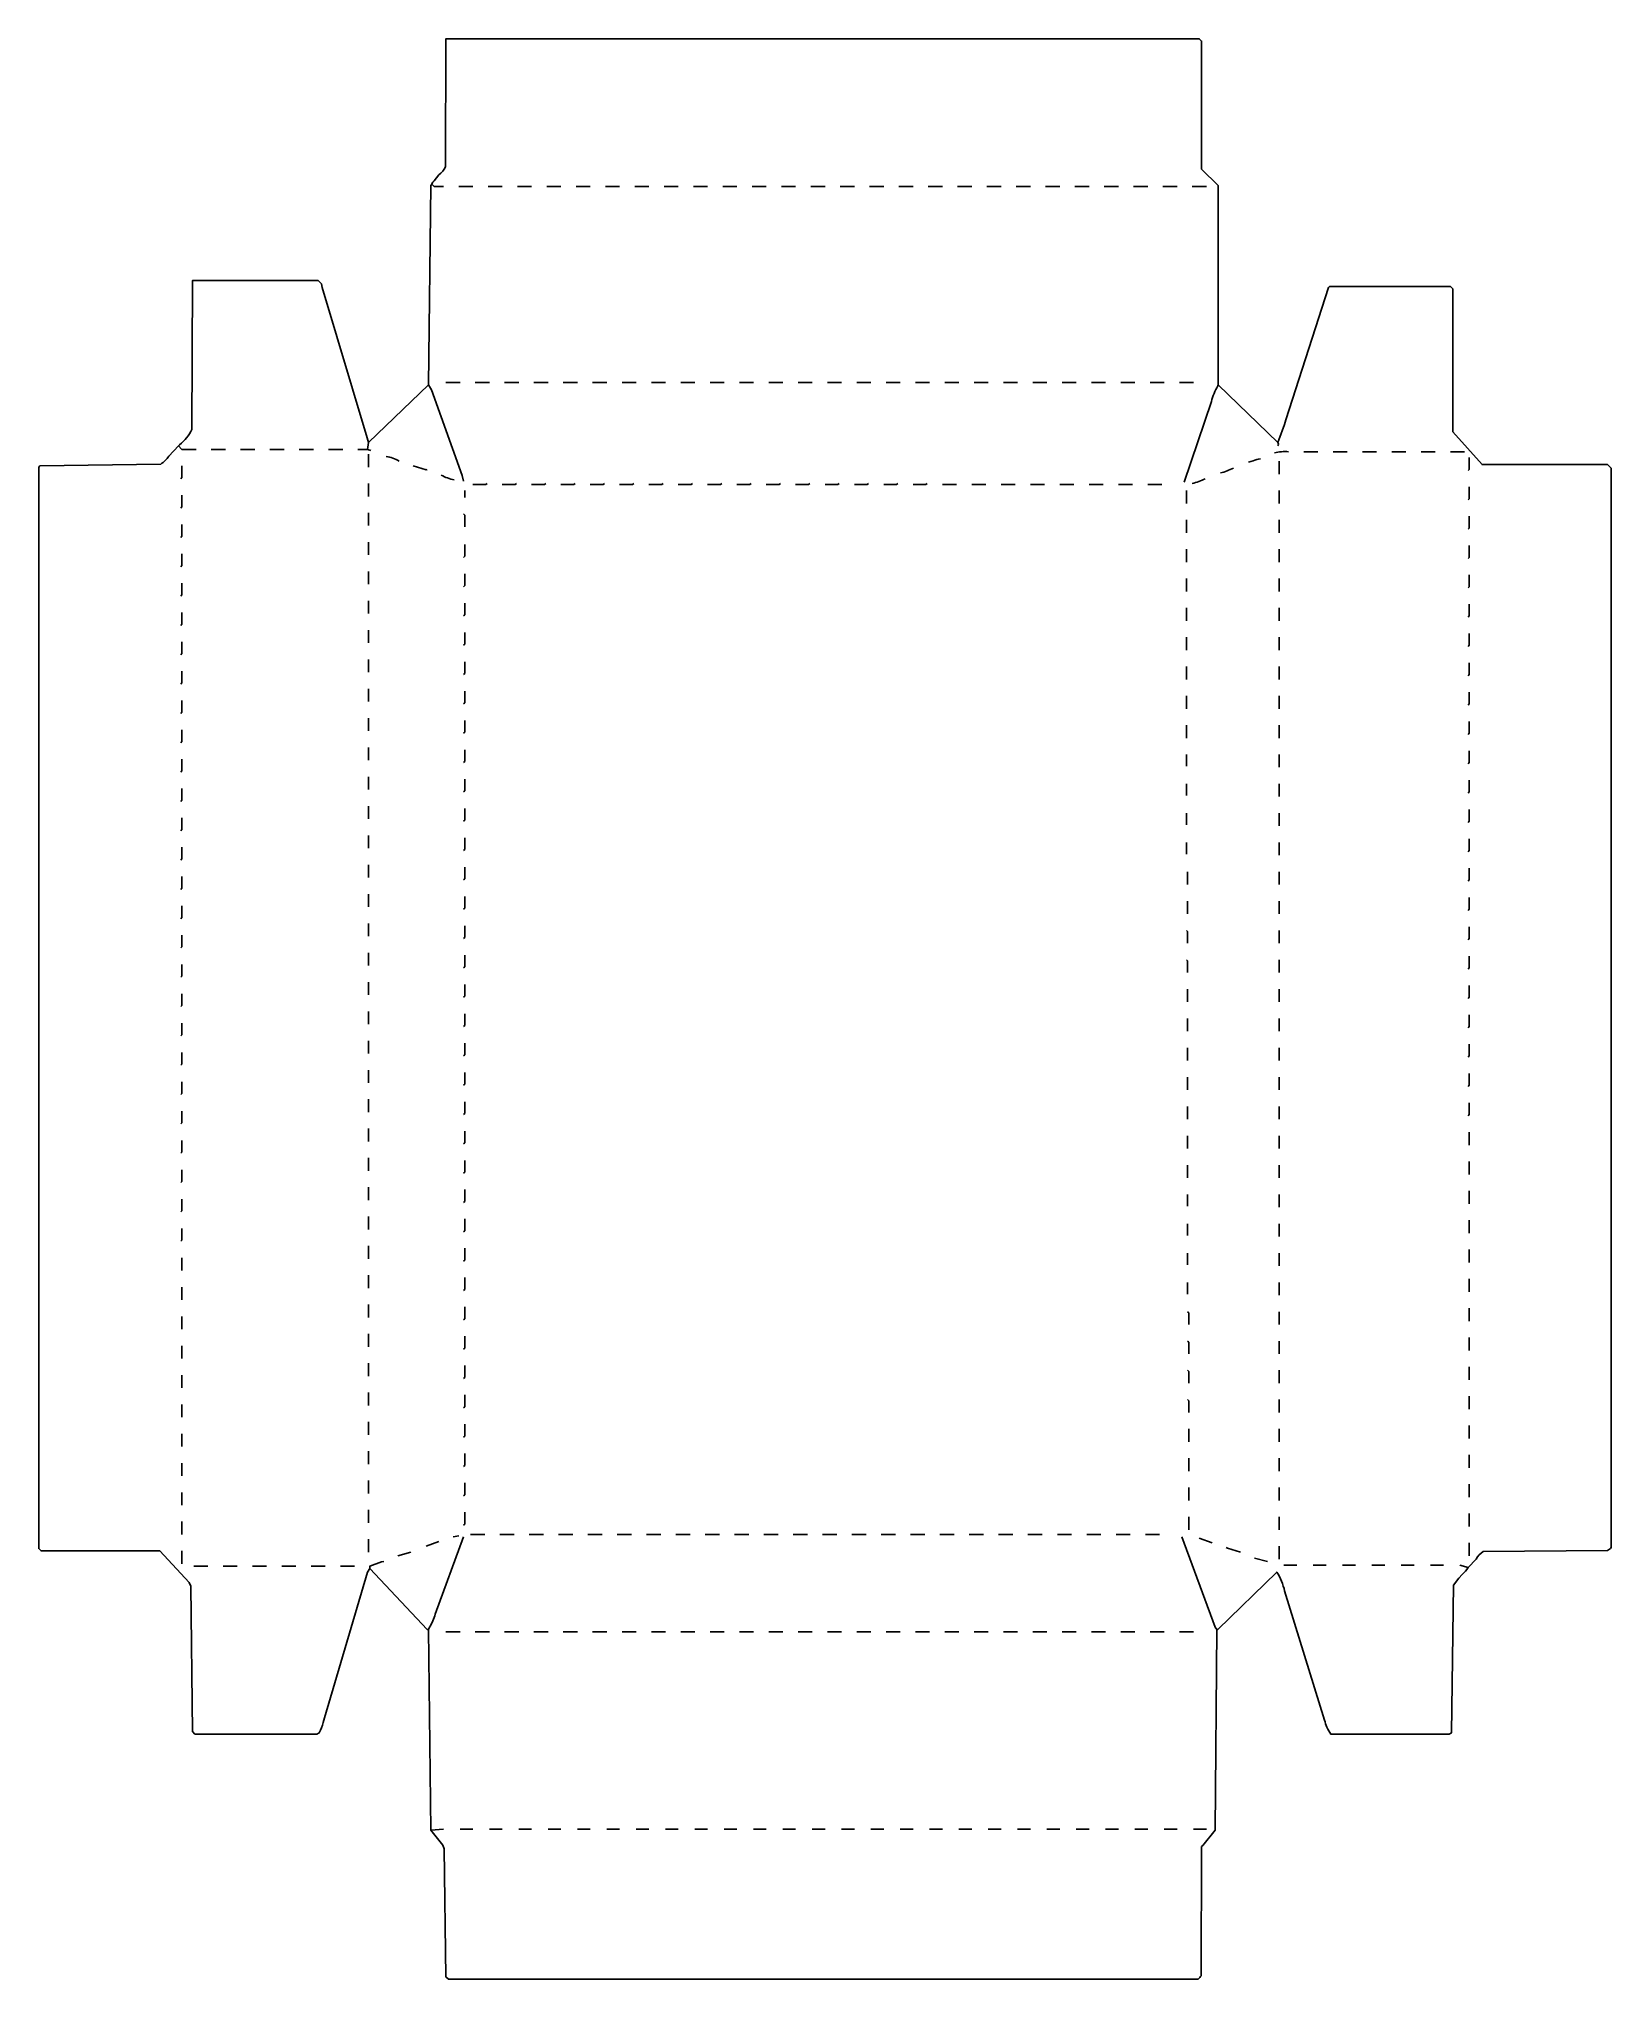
# Model space of a CAD drawing. Extents: x 69 to 1409, y 85 to 1739.
import ezdxf

# ---------------------------------------------------------------- set-up
doc = ezdxf.new("R2010")
doc.units = 0
doc.layers.get('0').update_dxf_attribs({"linetype": 'CONTINUOUS'})

msp = doc.modelspace()

# ---------------------------------------------------------------- linework, layer by layer
at = {"color": 250, "linetype": 'CONTINUOUS'}
for points in [[(1045, 1361), (1068.3, 1429.9, -0.071648), (1073.8, 1443.1), (1074, 1444), (1074, 1614), (1060, 1628), (1060, 1737), (1058, 1739), (416, 1739), (415.5, 1630, -0.137141), (410, 1623), (406, 1618, 0.184026), (404, 1615), (403, 1614), (401, 1444), (403.6, 1439.8), (429.7, 1366.9), (431, 1362)], [(349, 1389), (350, 1395), (348.7, 1398.9), (310.4, 1527.1), (310, 1530), (307, 1533), (200, 1533), (199.5, 1406, -0.107367), (189, 1393), (188, 1392), (179.8, 1383.1, -0.077714), (173, 1376.5), (70, 1375), (69, 1374), (69, 452), (71, 450), (172, 450), (197.2, 423.2), (198.5, 420), (200, 296), (202, 294), (306, 294), (308, 295, 0.073359), (311.3, 303.9), (312.4, 307.9), (349, 432), (351, 435), (351, 437), (361.1, 440.7), (363, 441)], [(351, 435), (400, 383), (401, 383), (403, 212), (413.2, 199.2), (414.5, 196), (416, 87), (418, 85), (1057, 85, 0.087272), (1059.5, 88), (1060, 198), (1061, 199), (1071.5, 212), (1073, 383), (1073.9, 383.2), (1124, 432, -0.093934), (1130.7, 415.9), (1164.7, 305.9, 0.092682), (1170, 294), (1271, 294), (1273, 295), (1274.5, 421), (1279.2, 426.9), (1282, 430, 0.087559), (1287, 436), (1293.8, 443.1, -0.121115), (1300, 449.5), (1406, 450.5, 0.113392), (1409, 453), (1409, 1373), (1406, 1376), (1299, 1376), (1274, 1404), (1274, 1526), (1272, 1528), (1169, 1528), (1168, 1527), (1131.7, 1414.1), (1130.6, 1410.1), (1125.8, 1397.1), (1125, 1395)], [(1125, 1392, 0.258429), (1125, 1395), (1074, 1444)], [(376, 1379, 0.096994), (365, 1383)], [(1076, 1369, 0.064772), (1087, 1373)], [(1100, 1378), (1103.9, 1379.2, -0.0734), (1110, 1381)], [(1122, 1386, -0.08251), (1134, 1387)], [(423, 1363, -0.064772), (412, 1367)], [(1052, 1360, 0.064772), (1063, 1364)], [(401, 383), (402, 385, 0.071789), (406.8, 396.1), (431, 462)]]:
    msp.add_lwpolyline(points, format="xyb", dxfattribs=at)
for points in [[(414, 1613), (406, 1613), (404, 1615)], [(427, 1613), (439, 1613)], [(452, 1613), (464, 1613)], [(477, 1613), (489, 1613)], [(502, 1613), (514, 1613)], [(527, 1613), (539, 1613)], [(552, 1613), (564, 1613)], [(577, 1613), (589, 1613)], [(602, 1613), (614, 1613)], [(627, 1613), (639, 1613)], [(652, 1613), (664, 1613)], [(677, 1613), (689, 1613)], [(702, 1613), (714, 1613)], [(727, 1613), (739, 1613)], [(752, 1613), (764, 1613)], [(777, 1613), (789, 1613)], [(802, 1613), (814, 1613)], [(827, 1613), (839, 1613)], [(852, 1613), (864, 1613)], [(877, 1613), (889, 1613)], [(902, 1613), (914, 1613)], [(927, 1613), (939, 1613)], [(952, 1613), (964, 1613)], [(977, 1613), (989, 1613)], [(1002, 1613), (1014, 1613)], [(1027, 1613), (1039, 1613)], [(1052, 1613), (1064, 1613)], [(350, 1395), (401, 1444)], [(416, 1446), (428, 1446)], [(441, 1446), (453, 1446)], [(466, 1446), (478, 1446)], [(491, 1446), (503, 1446)], [(516, 1446), (528, 1446)], [(541, 1446), (553, 1446)], [(566, 1446), (578, 1446)], [(591, 1446), (603, 1446)], [(616, 1446), (628, 1446)], [(641, 1446), (653, 1446)], [(666, 1446), (678, 1446)], [(691, 1446), (703, 1446)], [(716, 1446), (728, 1446)], [(741, 1446), (753, 1446)], [(766, 1446), (778, 1446)], [(791, 1446), (803, 1446)], [(816, 1446), (828, 1446)], [(841, 1446), (853, 1446)], [(866, 1446), (878, 1446)], [(891, 1446), (903, 1446)], [(916, 1446), (928, 1446)], [(941, 1446), (953, 1446)], [(966, 1446), (978, 1446)], [(991, 1446), (1003, 1446)], [(1016, 1446), (1028, 1446)], [(1041, 1446), (1053, 1446)], [(203, 1389), (191, 1389), (188, 1392)], [(216, 1389), (228, 1389)], [(241, 1389), (253, 1389)], [(266, 1389), (278, 1389)], [(291, 1389), (303, 1389)], [(316, 1389), (328, 1389)], [(352, 1388), (349, 1389), (341, 1389)], [(350, 1374), (350, 1385)], [(400, 1372), (399, 1371.5), (388, 1375)], [(1147, 1387), (1159, 1387)], [(1172, 1387), (1184, 1387)], [(1197, 1387), (1209, 1387)], [(1222, 1387), (1234, 1387)], [(1247, 1387), (1259, 1387)], [(1272, 1387), (1284, 1387)], [(350, 1349), (350, 1360)], [(350, 1324), (350, 1335)], [(350, 1299), (350, 1310)], [(1047, 1293), (1047, 1304)], [(350, 1274), (350, 1285)], [(1047, 1268), (1047, 1279)], [(350, 1249), (350, 1260)], [(1047, 1243), (1047, 1254)], [(350, 1224), (350, 1235)], [(1047, 1218), (1047, 1229)], [(350, 1199), (350, 1210)], [(1047, 1193), (1047, 1204)], [(350, 1174), (350, 1185)], [(1047, 1168), (1047, 1179)], [(350, 1149), (350, 1160)], [(1047, 1143), (1047, 1154)], [(350, 1124), (350, 1135)], [(1047, 1119), (1047, 1129)], [(350, 1099), (350, 1110)], [(1047, 1094), (1047, 1104)], [(350, 1074), (350, 1085)], [(1047, 1069), (1047, 1079)], [(350, 1049), (350, 1060)], [(1047, 1044), (1047, 1054)], [(350, 1024), (350, 1035)], [(350, 999), (350, 1010)], [(350, 974), (350, 985)], [(350, 949), (350, 960)], [(350, 924), (350, 935)], [(1048, 918), (1048, 929)], [(350, 899), (350, 910)], [(1048, 893), (1048, 904)], [(350, 874), (350, 885)], [(1048, 868), (1048, 879)], [(350, 849), (350, 860)], [(1048, 843), (1048, 854)], [(350, 824), (350, 835)], [(1048, 818), (1048, 829)], [(350, 799), (350, 810)], [(1048, 793), (1048, 804)], [(350, 774), (350, 785)], [(1048, 768), (1048, 779)], [(350, 749), (350, 760)], [(1048, 744), (1048, 754)], [(350, 724), (350, 735)], [(1048, 719), (1048, 729)], [(350, 699), (350, 710)], [(1048, 694), (1048, 704)], [(350, 674), (350, 685)], [(1048, 669), (1048, 679)], [(350, 649), (350, 660)], [(350, 624), (350, 635)], [(350, 599), (350, 610)], [(350, 574), (350, 585)], [(350, 549), (350, 560)], [(1049, 543), (1049, 554)], [(350, 524), (350, 535)], [(1049, 518), (1049, 529)], [(350, 499), (350, 510)], [(1049, 493), (1049, 504)], [(350, 474), (350, 485)], [(437, 464), (449, 464)], [(462, 464), (474, 464)], [(487, 464), (499, 464)], [(512, 464), (524, 464)], [(537, 464), (549, 464)], [(562, 464), (574, 464)], [(587, 464), (599, 464)], [(612, 464), (624, 464)], [(637, 464), (649, 464)], [(662, 464), (674, 464)], [(687, 464), (699, 464)], [(712, 464), (724, 464)], [(737, 464), (749, 464)], [(762, 464), (774, 464)], [(787, 464), (799, 464)], [(812, 464), (824, 464)], [(837, 464), (849, 464)], [(862, 464), (874, 464)], [(887, 464), (899, 464)], [(912, 464), (924, 464)], [(937, 464), (949, 464)], [(962, 464), (974, 464)], [(987, 464), (999, 464)], [(1012, 464), (1024, 464)], [(1049, 468), (1049, 479)], [(350, 449), (350, 460)], [(375, 446), (386, 449)], [(399, 454), (410, 458)], [(1073, 383), (1071.4, 385.2), (1043, 462)], [(1069, 457), (1058, 461)], [(1093, 449), (1082.1, 452.3), (1081, 453)], [(201, 437), (213, 437)], [(226, 437), (238, 437)], [(251, 437), (263, 437)], [(276, 437), (288, 437)], [(301, 437), (313, 437)], [(326, 437), (338, 437)], [(1130, 438), (1141, 438)], [(1155, 438), (1166, 438)], [(1180, 438), (1191, 438)], [(1205, 438), (1216, 438)], [(1230, 438), (1241, 438)], [(1255, 438), (1266, 438)], [(403, 212), (414, 213)], [(428, 213), (439, 213)], [(453, 213), (464, 213)], [(478, 213), (489, 213)], [(503, 213), (514, 213)], [(528, 213), (539, 213)], [(553, 213), (564, 213)], [(578, 213), (589, 213)], [(603, 213), (614, 213)], [(628, 213), (639, 213)], [(653, 213), (664, 213)], [(678, 213), (689, 213)], [(703, 213), (714, 213)], [(728, 213), (739, 213)], [(753, 213), (764, 213)], [(778, 213), (789, 213)], [(803, 213), (814, 213)], [(828, 213), (839, 213)], [(853, 213), (864, 213)], [(878, 213), (889, 213)], [(903, 213), (914, 213)], [(928, 213), (939, 213)], [(953, 213), (964, 213)], [(978, 213), (989, 213)], [(1003, 213), (1014, 213)], [(1028, 213), (1039, 213)], [(1053, 213), (1064, 213)]]:
    msp.add_lwpolyline(points, dxfattribs=at)
at = {"color": 252, "linetype": 'CONTINUOUS'}
for points in [[(190, 1364), (191, 1365), (191, 1375)], [(1287, 1371), (1288, 1372), (1288, 1382)], [(439, 1359), (450, 1359), (451, 1360)], [(464, 1359), (475, 1359), (476, 1360)], [(489, 1359), (500, 1359), (501, 1360)], [(514, 1359), (525, 1359), (526, 1360)], [(539, 1359), (550, 1359), (551, 1360)], [(564, 1359), (575, 1359), (576, 1360)], [(589, 1359), (600, 1359), (601, 1360)], [(614, 1359), (625, 1359), (626, 1360)], [(639, 1359), (650, 1359), (651, 1360)], [(664, 1359), (675, 1359), (676, 1360)], [(689, 1359), (700, 1359), (701, 1360)], [(714, 1359), (725, 1359), (726, 1360)], [(739, 1359), (750, 1359), (751, 1360)], [(764, 1359), (775, 1359), (776, 1360)], [(789, 1359), (800, 1359), (801, 1360)], [(814, 1359), (825, 1359), (826, 1360)], [(1287, 1346), (1288, 1347), (1288, 1357)], [(190, 1339), (191, 1340), (191, 1350)], [(190, 1314), (191, 1315), (191, 1325)], [(1287, 1321), (1288, 1322), (1288, 1332)], [(431, 1297), (432, 1298), (432, 1308)], [(1287, 1296), (1288, 1297), (1288, 1307)], [(190, 1289), (191, 1290), (191, 1300)], [(190, 1264), (191, 1265), (191, 1275)], [(431, 1272), (432, 1273), (432, 1283)], [(1287, 1271), (1288, 1272), (1288, 1282)], [(431, 1247), (432, 1248), (432, 1258)], [(190, 1239), (191, 1240), (191, 1250)], [(1287, 1246), (1288, 1247), (1288, 1257)], [(190, 1214), (191, 1215), (191, 1225)], [(431, 1222), (432, 1223), (432, 1233)], [(1287, 1221), (1288, 1222), (1288, 1232)], [(431, 1197), (432, 1198), (432, 1208)], [(190, 1189), (191, 1190), (191, 1200)], [(1287, 1196), (1288, 1197), (1288, 1207)], [(190, 1164), (191, 1165), (191, 1175)], [(431, 1172), (432, 1173), (432, 1183)], [(1287, 1171), (1288, 1172), (1288, 1182)], [(431, 1147), (432, 1148), (432, 1158)], [(190, 1139), (191, 1140), (191, 1150)], [(1287, 1146), (1288, 1147), (1288, 1157)], [(190, 1114), (191, 1115), (191, 1125)], [(431, 1122), (432, 1123), (432, 1133)], [(1287, 1121), (1288, 1122), (1288, 1132)], [(190, 1089), (191, 1090), (191, 1100)], [(431, 1097), (432, 1098), (432, 1108)], [(1287, 1096), (1288, 1097), (1288, 1107)], [(431, 1072), (432, 1073), (432, 1083)], [(1287, 1071), (1288, 1072), (1288, 1082)], [(190, 1064), (191, 1065), (191, 1075)], [(190, 1039), (191, 1040), (191, 1050)], [(431, 1047), (432, 1048), (432, 1058)], [(1287, 1046), (1288, 1047), (1288, 1057)], [(431, 1022), (432, 1023), (432, 1033)], [(1287, 1021), (1288, 1022), (1288, 1032)], [(190, 1014), (191, 1015), (191, 1025)], [(190, 989), (191, 990), (191, 1000)], [(431, 997), (432, 998), (432, 1008)], [(1287, 996), (1288, 997), (1288, 1007)], [(431, 972), (432, 973), (432, 983)], [(1287, 971), (1288, 972), (1288, 982)], [(190, 964), (191, 965), (191, 975)], [(190, 939), (191, 940), (191, 950)], [(431, 947), (432, 948), (432, 958)], [(1287, 946), (1288, 947), (1288, 957)], [(431, 922), (432, 923), (432, 933)], [(1287, 921), (1288, 922), (1288, 932)], [(190, 914), (191, 915), (191, 925)], [(190, 889), (191, 890), (191, 900)], [(431, 897), (432, 898), (432, 908)], [(1287, 896), (1288, 897), (1288, 907)], [(431, 872), (432, 873), (432, 883)], [(1287, 871), (1288, 872), (1288, 882)], [(190, 864), (191, 865), (191, 875)], [(190, 839), (191, 840), (191, 850)], [(431, 847), (432, 848), (432, 858)], [(1287, 846), (1288, 847), (1288, 857)], [(431, 822), (432, 823), (432, 833)], [(1287, 821), (1288, 822), (1288, 832)], [(190, 814), (191, 815), (191, 825)], [(190, 789), (191, 790), (191, 800)], [(431, 797), (432, 798), (432, 808)], [(431, 772), (432, 773), (432, 783)], [(190, 764), (191, 765), (191, 775)], [(190, 739), (191, 740), (191, 750)], [(431, 747), (432, 748), (432, 758)], [(431, 722), (432, 723), (432, 733)], [(190, 714), (191, 715), (191, 725)], [(431, 697), (432, 698), (432, 708)], [(431, 672), (432, 673), (432, 683)], [(431, 647), (432, 648), (432, 658)], [(431, 622), (432, 623), (432, 633)], [(431, 597), (432, 598), (432, 608)], [(431, 572), (432, 573), (432, 583)], [(431, 547), (432, 548), (432, 558)], [(431, 522), (432, 523), (432, 533)], [(431, 497), (432, 498), (432, 508)], [(431, 472), (432, 473), (432, 483)]]:
    msp.add_lwpolyline(points, dxfattribs=at)
at = {"color": 251, "linetype": 'CONTINUOUS'}
for points in [[(1126, 1368), (1126, 1379)], [(839, 1359), (851, 1359)], [(864, 1359), (876, 1359)], [(889, 1359), (901, 1359)], [(914, 1359), (926, 1359)], [(939, 1359), (951, 1359)], [(964, 1359), (976, 1359)], [(989, 1359), (1001, 1359)], [(1014, 1359), (1026, 1359)], [(432, 1348), (432, 1354)], [(1047, 1343), (1047, 1354)], [(1126, 1343), (1126, 1354)], [(432, 1323), (432, 1333), (431, 1334)], [(1047, 1318), (1047, 1329)], [(1126, 1318), (1126, 1329)], [(1126, 1293), (1126, 1304)], [(1126, 1268), (1126, 1279)], [(1126, 1243), (1126, 1254)], [(1126, 1218), (1126, 1229)], [(1126, 1193), (1126, 1204)], [(1126, 1168), (1126, 1179)], [(1126, 1143), (1126, 1154)], [(1126, 1118), (1126, 1129)], [(1126, 1093), (1126, 1104)], [(1126, 1068), (1126, 1079)], [(1126, 1043), (1126, 1054)], [(1048, 1018), (1048, 1029)], [(1126, 1018), (1126, 1029)], [(1048, 993), (1048, 1004)], [(1126, 993), (1126, 1004)], [(1048, 968), (1048, 978), (1047, 979)], [(1126, 968), (1126, 979)], [(1048, 943), (1048, 953), (1047, 954)], [(1126, 943), (1126, 954)], [(1126, 918), (1126, 929)], [(1126, 893), (1126, 904)], [(1126, 868), (1126, 879)], [(1126, 843), (1126, 854)], [(1126, 818), (1126, 829)], [(1126, 793), (1126, 804)], [(1288, 796), (1288, 807)], [(1126, 768), (1126, 779)], [(1288, 771), (1288, 782)], [(1126, 743), (1126, 754)], [(1288, 746), (1288, 757)], [(1126, 718), (1126, 729)], [(1288, 721), (1288, 732)], [(191, 689), (191, 700)], [(1126, 693), (1126, 704)], [(1288, 696), (1288, 707)], [(1126, 668), (1126, 679)], [(1288, 671), (1288, 682)], [(191, 664), (191, 675)], [(191, 639), (191, 650)], [(1049, 643), (1049, 653), (1048, 654)], [(1126, 643), (1126, 654)], [(1288, 646), (1288, 657)], [(1049, 618), (1049, 628), (1048, 629)], [(1126, 618), (1126, 629)], [(1288, 621), (1288, 632)], [(191, 614), (191, 625)], [(191, 589), (191, 600)], [(1049, 593), (1049, 603), (1048, 604)], [(1126, 593), (1126, 604)], [(1288, 596), (1288, 607)], [(1049, 568), (1049, 578), (1048, 579)], [(1126, 568), (1126, 579)], [(1288, 571), (1288, 582)], [(191, 564), (191, 575)], [(191, 539), (191, 550)], [(1126, 543), (1126, 554)], [(1288, 546), (1288, 557)], [(1288, 521), (1288, 532)], [(191, 514), (191, 525)], [(1126, 518), (1126, 529)], [(191, 489), (191, 500)], [(1126, 493), (1126, 504)], [(1288, 496), (1288, 507)], [(1288, 471), (1288, 482)], [(191, 464), (191, 475)], [(1126, 468), (1126, 479)], [(191, 439), (191, 450)], [(1126, 443), (1126, 454)], [(1288, 446), (1288, 457)], [(416, 381), (428, 381)], [(441, 381), (453, 381)], [(466, 381), (478, 381)], [(491, 381), (503, 381)], [(516, 381), (528, 381)], [(541, 381), (553, 381)], [(566, 381), (578, 381)], [(591, 381), (603, 381)], [(616, 381), (628, 381)], [(641, 381), (653, 381)], [(666, 381), (678, 381)], [(691, 381), (703, 381)], [(716, 381), (728, 381)], [(741, 381), (753, 381)], [(766, 381), (778, 381)], [(791, 381), (803, 381)], [(816, 381), (828, 381)], [(841, 381), (853, 381)], [(866, 381), (878, 381)], [(891, 381), (903, 381)], [(916, 381), (928, 381)], [(941, 381), (953, 381)], [(966, 381), (978, 381)], [(991, 381), (1003, 381)], [(1016, 381), (1028, 381)], [(1041, 381), (1053, 381)]]:
    msp.add_lwpolyline(points, dxfattribs=at)
at = {"color": 197, "linetype": 'CONTINUOUS'}
msp.add_lwpolyline([(422, 462), (427, 463)], dxfattribs=at)
at = {"color": 27, "linetype": 'CONTINUOUS'}
for points in [[(1116, 441), (1105, 444)], [(1287, 436), (1280, 438)]]:
    msp.add_lwpolyline(points, dxfattribs=at)

doc.saveas('drawing.dxf')
